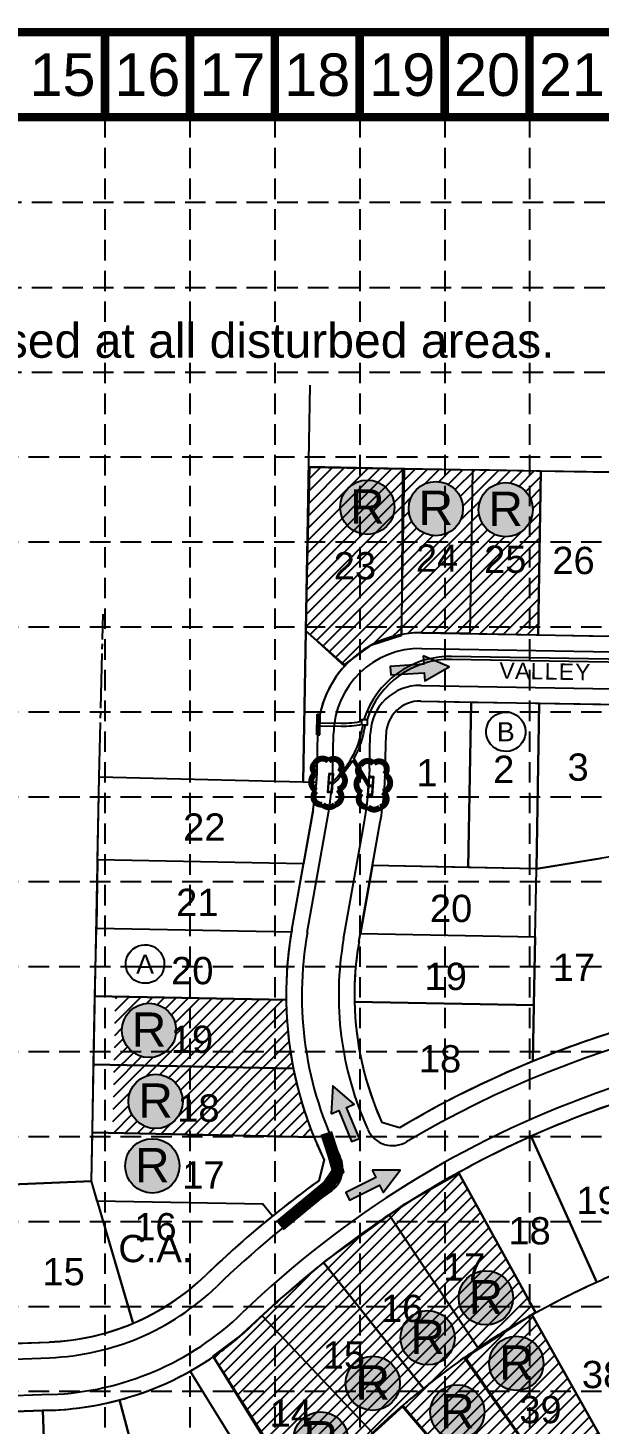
# Model space of a CAD drawing. Extents: x 6153 to 10142, y 8557 to 11052.
# Drawn here: x 7095 to 7514, y 10029 to 11052 of the extents above; entities that cross this region are included whole.
import ezdxf
from ezdxf.enums import TextEntityAlignment as Align

# ---------------------------------------------------------------- set-up
doc = ezdxf.new("R2010")
doc.units = 0
doc.header["$LTSCALE"] = 40
doc.header["$MEASUREMENT"] = 0
for name, pattern in [('GUARDRAIL', [0.24, 0.2, 0.04]), ('HIDDEN', [0.375, 0.25, -0.125]), ('PROPERTY_LINE', [2.36, 1, -0.08, 0.1, -0.08, 0.1, 1]), ('SOLID_OPEN_END', [200, 100, 100])]:
    doc.linetypes.add(name, pattern=pattern)
doc.layers.get('0').update_dxf_attribs({"linetype": 'CONTINUOUS'})
for name, color, linetype in [('1-BC', 6, 'GUARDRAIL'), ('1-BLOCK_NO', 6, 'CONTINUOUS'), ('1-BOUNDARY', 9, 'SOLID_OPEN_END'), ('1-COMMON_AREAS', 5, 'CONTINUOUS'), ('1-LOT_NO', 1, 'CONTINUOUS'), ('1-ROW', 6, 'SOLID_OPEN_END'), ('1-STORM', 5, 'CONTINUOUS'), ('1-STORM_INLETS', 4, 'CONTINUOUS'), ('1-STREET_NAMES', 6, 'CONTINUOUS'), ('1A-LOTS', 6, 'CONTINUOUS'), ('ADJOINERS', 6, 'PROPERTY_LINE'), ('BASE', 7, 'CONTINUOUS'), ('EROSION BLANKET', 84, 'CONTINUOUS'), ('GRID', 254, 'HIDDEN'), ('hatch', 2, 'CONTINUOUS'), ('LEGEND', 7, 'CONTINUOUS')]:
    doc.layers.add(name, color=color, linetype=linetype)
doc.styles.add("L200'", font='ARIAL.TTF', dxfattribs={"height": 0.001969})
doc.styles.add('ryland', font='ARIAL.TTF', dxfattribs={"height": 25})
doc.styles.get("Standard").update_dxf_attribs({"font": 'ARIAL.TTF'})

# ---------------------------------------------------------------- blocks, each defined once
blk = doc.blocks.new('RYLAND')
h = blk.add_hatch(color=81)
h.paths.add_polyline_path([(1.164, -1.048, 1), (-1.408, -1.048, 1)])
h.paths.add_polyline_path([(-1.348, -2.228), (1.104, -2.228), (1.104, 0.21), (-1.348, 0.21)], flags=25)
at = {"color": 5}
blk.add_circle((-0.122, -1.048), 1.286, dxfattribs=at)
at = {"layer": 'BASE', "color": 5, "style": 'ryland'}
blk.add_text('R', height=1.625, dxfattribs=at).set_placement((-0.122, -1.821), align=Align.CENTER)
blk = doc.blocks.new('arrow')
blk.add_lwpolyline([(-67, -25.4), (-59.3, -25.4), (-59.6, -56.1), (-51.9, -56.2), (-51.6, -25.5), (-44, -25.5), (-55.3, -2.4), (-67, -25.4)], close=True)
at = {"color": 254}
for points in [[(-44, -25.5), (-67, -25.4), (-55.3, -2.4), (-67, -25.4)], [(-59.6, -56.1), (-51.9, -56.2), (-59.3, -25.4), (-51.6, -25.5)]]:
    blk.add_solid(points, dxfattribs=at)

msp = doc.modelspace()

# ---------------------------------------------------------------- hatches: boundary and pattern name
at = {"layer": 'hatch', "linetype": 'Continuous'}
h = msp.add_hatch(dxfattribs=at)
h.set_pattern_fill('ANSI31', color=256, scale=50, style=0)
h.paths.add_polyline_path([(7369.2, 10607.4), (7370.1, 10729.2), (7301.7, 10730.4), (7298.6, 10610.6), (7327, 10585.7), (7347.2, 10600.3)])
h = msp.add_hatch(dxfattribs=at)
h.set_pattern_fill('ANSI31', color=256, scale=50, style=0)
h.paths.add_polyline_path([(7289.7, 10290.1), (7158.4, 10292.7), (7157.4, 10242.7), (7304.8, 10239.8, -0.047854)])
h.paths.add_polyline_path([(7169, 10265.9, -1), (7208.8, 10265.9, -1)], flags=16)
h.paths.add_polyline_path([(7284.5, 10340.2), (7159.4, 10342.7), (7158.4, 10292.7), (7289.7, 10290.1, -0.045901)])
h.paths.add_polyline_path([(7164.1, 10317.9, -1), (7204, 10317.9, -1)], flags=16)
h.paths.add_polyline_path([(7421.2, 10728.5), (7371.2, 10729.4), (7369.1, 10607.9, -0.050108), (7384, 10609.2), (7419.1, 10608.6)])
h.paths.add_polyline_path([(7374.3, 10700.2, -1), (7414.1, 10700.2, -1)], flags=16)
h.paths.add_polyline_path([(7471.2, 10727.7), (7421.2, 10728.5), (7419.1, 10608.6), (7469.1, 10607.7)])
h.paths.add_polyline_path([(7425.5, 10699.4, -1), (7465.3, 10699.4, -1)], flags=16)
h.paths.add_polyline_path([(7771.1, 10722.4), (7721.2, 10723.2), (7719, 10603.3), (7769, 10602.4)])
h.paths.add_polyline_path([(7726.7, 10697.7, -1), (7766.5, 10697.7, -1)], flags=16)
h.paths.add_polyline_path([(7821.1, 10721.5), (7771.1, 10722.4), (7769, 10602.4), (7807.2, 10601.7), (7807.1, 10605.5), (7819.1, 10605.3)])
h.paths.add_polyline_path([(7773.6, 10693.4, -1), (7813.4, 10693.4, -1)], flags=16)
h.paths.add_polyline_path([(7375.3, 10681.9), (7413.2, 10681.9), (7413.2, 10719.7), (7375.3, 10719.7)], flags=24)
h.paths.add_polyline_path([(7384.8, 10656.4), (7405.4, 10656.4), (7405.4, 10671.4), (7384.8, 10671.4)], flags=24)
h.paths.add_polyline_path([(7426.5, 10681.1), (7464.4, 10681.1), (7464.4, 10718.9), (7426.5, 10718.9)], flags=24)
h.paths.add_polyline_path([(7434.8, 10655.4), (7455.5, 10655.4), (7455.5, 10670.7), (7434.8, 10670.7)], flags=24)
h.paths.add_polyline_path([(7727.6, 10679.4), (7765.5, 10679.4), (7765.5, 10717.2), (7727.6, 10717.2)], flags=24)
h.paths.add_polyline_path([(7734.8, 10650.1), (7755.4, 10650.1), (7755.4, 10665.4), (7734.8, 10665.4)], flags=24)
h.paths.add_polyline_path([(7774.5, 10675.2), (7812.5, 10675.2), (7812.5, 10712.9), (7774.5, 10712.9)], flags=24)
h.paths.add_polyline_path([(7784.8, 10649.2), (7805.4, 10649.2), (7805.4, 10664.5), (7784.8, 10664.5)], flags=24)
h = msp.add_hatch(dxfattribs=at)
h.set_pattern_fill('ANSI31', color=256, scale=50, style=0)
h.paths.add_polyline_path([(7411.1, 10213.3), (7467.1, 10111.2), (7415.3, 10077.8), (7484.2, 9979.9), (7447.8, 9952), (7370.2, 10042.5), (7327.3, 10003.5), (7297.2, 9975.1), (7231.1, 10079.3), (7249.7, 10093.2), (7277.5, 10118.8), (7314.2, 10149.5), (7341.7, 10169.1), (7371.4, 10190.8)])
h = msp.add_hatch(dxfattribs=at)
h.set_pattern_fill('ANSI31', color=2, scale=50, style=0)
h.paths.add_polyline_path([(7415.7, 10078.3), (7465.1, 10109.1), (7523.9, 10004.7), (7483.7, 9979.3), (7417.1, 10076.6)])

# ---------------------------------------------------------------- linework, layer by layer
at = {"layer": '1-BC', "color": 7, "linetype": 'Continuous'}
for p, q in [((7383.8, 10597.7), (7865.8, 10589.2)), ((7383.3, 10570.7), (7865.3, 10562.2)), ((7318.7, 10510.4), (7319.2, 10535.3)), ((7345.7, 10509.9), (7346.2, 10534.8)), ((7300, 10389.7), (7315.5, 10477.3)), ((7326.6, 10384.9), (7342.1, 10472.6)), ((6559.1, 10057.1), (7111.2, 10078.1)), ((7112.3, 10051.2), (6544.6, 10029.5))]:
    msp.add_line(p, q, dxfattribs=at)
for centre, radius, start, end in [((7382.7, 10534.2), 63.5, 88.9892, 178.9656), ((7382.7, 10534.2), 36.5, 88.9892, 178.9656), ((7107.3, 10514.2), 211.5, 349.9515, 358.9656), ((7107.3, 10514.2), 238.5, 349.9515, 358.9656), ((7559.5, 10343.7), 263.5, 169.9515, 206.6284), ((7559.5, 10343.7), 236.5, 169.9515, 204.6064), ((7755.3, 9589.8), 751.2, 85.4179, 120.6089), ((7755.3, 9589.8), 724.2, 85.4179, 133.9832), ((7362.6, 10253.5), 20, 204.6064, 300.6089), ((7306, 10216.6), 20, 305.6307, 26.6284), ((7755.3, 9589.8), 751.2, 125.6307, 133.9832), ((7104.1, 10264.5), 186.5, 272.1814, 313.9832), ((7104.1, 10264.5), 213.5, 272.1814, 313.9832), ((7755.3, 9592.8), 461.2, 100.6825, 138.2212)]:
    msp.add_arc(centre, radius, start, end, dxfattribs=at)
at = {"layer": '1-BLOCK_NO', "color": 7, "linetype": 'Continuous', "flags": 128}
for points in [[(7436.4, 10547.9), (7438.3, 10549.2), (7440.3, 10550.2), (7442.5, 10550.8), (7444.7, 10551.1), (7447, 10551.1), (7449.2, 10550.7), (7451.4, 10549.9), (7453.3, 10548.8), (7455.1, 10547.5), (7456.7, 10545.8), (7458, 10543.9), (7459, 10541.9), (7459.6, 10539.7), (7459.9, 10537.5), (7459.9, 10535.2), (7459.4, 10533), (7458.7, 10530.9), (7457.6, 10528.9), (7456.2, 10527.1), (7454.6, 10525.5), (7452.7, 10524.2), (7450.7, 10523.3), (7448.5, 10522.6), (7446.3, 10522.3), (7444, 10522.4), (7441.8, 10522.8), (7439.7, 10523.5), (7437.7, 10524.6), (7435.9, 10526), (7434.3, 10527.6), (7433, 10529.5), (7432, 10531.5), (7431.4, 10533.7), (7431.1, 10536), (7431.2, 10538.2), (7431.6, 10540.4), (7432.3, 10542.6), (7433.4, 10544.6), (7434.8, 10546.4), (7436.4, 10547.9)], [(7172.5, 10377.7), (7174.3, 10378.9), (7176.3, 10379.8), (7178.5, 10380.4), (7180.7, 10380.6), (7182.9, 10380.5), (7185.1, 10380.1), (7187.2, 10379.3), (7189.1, 10378.2), (7190.8, 10376.8), (7192.3, 10375.1), (7193.5, 10373.3), (7194.4, 10371.3), (7195, 10369.1), (7195.2, 10366.9), (7195.1, 10364.7), (7194.7, 10362.5), (7193.9, 10360.4), (7192.8, 10358.5), (7191.4, 10356.8), (7189.8, 10355.3), (7187.9, 10354.1), (7185.9, 10353.2), (7183.7, 10352.6), (7181.5, 10352.4), (7179.3, 10352.5), (7177.1, 10352.9), (7175.1, 10353.7), (7173.1, 10354.8), (7171.4, 10356.2), (7169.9, 10357.9), (7168.7, 10359.7), (7167.8, 10361.7), (7167.2, 10363.9), (7167, 10366.1), (7167.1, 10368.3), (7167.5, 10370.5), (7168.3, 10372.6), (7169.4, 10374.5), (7170.8, 10376.2), (7172.5, 10377.7)]]:
    msp.add_lwpolyline(points, close=True, dxfattribs=at)
at = {"layer": '1-BOUNDARY', "color": 7, "linetype": 'SOLID_OPEN_END'}
for p, q in [((7297.1, 10500), (7302.2, 10790.6)), ((7141.8, 10207.4), (7147.5, 10503.6)), ((7147.5, 10503.6), (7297.1, 10500)), ((6514.8, 10182.6), (7141.8, 10207.4))]:
    msp.add_line(p, q, dxfattribs=at)
at = {"layer": '1-COMMON_AREAS', "color": 7, "linetype": 'Continuous'}
for p, q in [((7299, 10610.7), (7297.1, 10500)), ((7327.3, 10584.8), (7299, 10610.7)), ((7307.2, 10510.6), (7307.7, 10535.5)), ((7297.1, 10500), (7306.8, 10499.8)), ((7267.5, 10190.5), (7146, 10192.9)), ((7146, 10192.9), (7172.3, 10103.3)), ((7274.5, 10181.9), (7267.5, 10190.5)), ((7231.1, 10078.7), (7361.1, 9869.4)), ((7344.7, 9857.9), (7214.1, 10068.2))]:
    msp.add_line(p, q, dxfattribs=at)
for centre, radius, start, end in [((7382.7, 10534.2), 75, 137.5552, 178.9656), ((7107.3, 10514.2), 200, 355.876, 358.9656), ((7755.3, 9589.8), 762.7, 129.0785, 133.9832), ((7104.1, 10264.5), 175, 292.9378, 313.9832), ((7104.1, 10264.5), 225, 299.2549, 304.3495)]:
    msp.add_arc(centre, radius, start, end, dxfattribs=at)
msp.add_point((7267.5, 10190.5), dxfattribs=at)
at = {"layer": '1-ROW', "color": 7, "linetype": 'SOLID_OPEN_END'}
for p, q in [((7301.1, 10730.7), (7975.7, 10718.8)), ((7384, 10609.2), (7866, 10600.7)), ((7383.1, 10559.2), (7865.1, 10550.7)), ((7307.2, 10510.6), (7307.7, 10535.5)), ((7357.2, 10509.7), (7357.7, 10534.6)), ((7288.7, 10391.7), (7304.2, 10479.3)), ((7337.9, 10382.9), (7353.4, 10470.6)), ((7367.6, 10246.6), (7354.7, 10250.5)), ((7308.8, 10208.2), (7312.4, 10222.9)), ((6555.3, 10068.5), (7110.8, 10089.6)), ((7112.7, 10039.7), (6546.5, 10018.1))]:
    msp.add_line(p, q, dxfattribs=at)
for centre, radius, start, end in [((7382.7, 10534.2), 75, 88.9892, 178.9656), ((7382.7, 10534.2), 25, 88.9892, 178.9656), ((7107.3, 10514.2), 200, 349.9515, 358.9656), ((7107.3, 10514.2), 250, 349.9515, 358.9656), ((7559.5, 10343.7), 275, 169.9515, 206.0618), ((7559.5, 10343.7), 225, 169.9515, 204.4735), ((7755.3, 9589.8), 762.7, 85.4179, 120.5523), ((7755.3, 9589.8), 712.7, 85.4179, 133.9832), ((7755.3, 9589.8), 762.7, 125.8297, 133.9832), ((7104.1, 10264.5), 175, 272.1814, 313.9832), ((7104.1, 10264.5), 225, 272.1814, 313.9832), ((7755.3, 9592.8), 472.7, 100.6825, 138.2212)]:
    msp.add_arc(centre, radius, start, end, dxfattribs=at)
at = {"layer": '1-STORM', "color": 5, "linetype": 'Continuous', "flags": 128}
for points in [[(7405.7, 10591.9), (7405.7, 10591.9, 0.332406), (7341.5, 10545.6), (7341.5, 10545.6)], [(7405.7, 10589.7), (7405.7, 10589.7, 0.329326), (7343.8, 10545.6), (7343.8, 10545.6)], [(7340, 10542), (7340, 10542, -0.057133), (7325, 10540.6), (7325, 10540.6)], [(7340, 10544.3), (7340, 10544.3, -0.059019), (7325.1, 10542.8), (7325.1, 10542.8)], [(7339.7, 10537.6), (7339.7, 10537.6, -0.083191), (7332.5, 10517.7), (7332.5, 10517.7)], [(7341.4, 10537.3), (7341.4, 10537.3, -0.08181), (7334.2, 10517.1), (7334.2, 10517.1)], [(7340.6, 10541.6), (7340.6, 10541.6, 0.01574), (7339.7, 10537.6), (7339.7, 10537.6)], [(7342.4, 10541.6), (7342.4, 10541.6, 0.017433), (7341.4, 10537.3), (7341.4, 10537.3)], [(7332.5, 10517.7), (7332.5, 10517.7, -0.011521), (7331, 10515.1), (7331, 10515.1), (7332.5, 10514.2), (7332.5, 10514.2, 0.006347), (7333.4, 10515.6), (7333.4, 10515.6)], [(7332.4, 10514.3), (7332.4, 10514.3, -0.07981), (7318.7, 10498.5), (7318.7, 10498.5)], [(7331.1, 10515), (7331.1, 10515, -0.074107), (7318.9, 10500.6), (7318.9, 10500.6)]]:
    msp.add_lwpolyline(points, format="xyb", dxfattribs=at)
for points in [[(7649.4, 10587.6), (7405.7, 10591.9)], [(7649.4, 10585.4), (7405.7, 10589.7)], [(7306.9, 10534.4), (7307.2, 10549.7)], [(7307.2, 10549.7), (7309.5, 10549.6)], [(7307.7, 10534.4), (7308, 10549.6)], [(7308.4, 10534.4), (7308.7, 10549.6)], [(7309.2, 10534.4), (7309.5, 10549.6)], [(7325.1, 10542.8), (7307.8, 10543.1)], [(7325, 10540.6), (7307.8, 10540.9)], [(7306.9, 10534.4), (7309.2, 10534.4)], [(7333.4, 10515.6), (7344.6, 10496.6)], [(7334.2, 10517.1), (7344.8, 10499.3)]]:
    msp.add_lwpolyline(points, dxfattribs=at)
msp.add_lwpolyline([(7340, 10541.6), (7340, 10545.6), (7344, 10545.6), (7344, 10541.6), (7340, 10541.6)], close=True, dxfattribs=at)
at = {"layer": '1-STORM_INLETS', "color": 5, "linetype": 'Continuous', "flags": 128}
for points in [[(7315.7, 10506.2), (7314.8, 10492.5), (7318.3, 10492.3), (7319.2, 10505.9), (7315.7, 10506.2)], [(7315.8, 10499.6), (7316.2, 10505.6), (7318.7, 10505.4), (7318.3, 10499.5), (7315.8, 10499.6)], [(7315.3, 10493), (7315.7, 10499), (7318.2, 10498.8), (7317.8, 10492.8), (7315.3, 10493)], [(7345.2, 10504.1), (7344.2, 10490.4), (7347.7, 10490.2), (7348.7, 10503.8), (7345.2, 10504.1)], [(7344.7, 10490.9), (7345.2, 10496.9), (7347.6, 10496.7), (7347.2, 10490.7), (7344.7, 10490.9)], [(7345.2, 10497.5), (7345.6, 10503.5), (7348.1, 10503.3), (7347.7, 10497.4), (7345.2, 10497.5)]]:
    msp.add_lwpolyline(points, close=True, dxfattribs=at)
at = {"layer": '1A-LOTS', "color": 7, "linetype": 'Continuous'}
for p, q in [((7301.1, 10730.7), (7299, 10610.7)), ((7371.2, 10729.4), (7301.1, 10730.7)), ((7369.1, 10607.9), (7371.2, 10729.4)), ((7369.1, 10607.9), (7371.2, 10729.4)), ((7371.2, 10729.4), (7421.2, 10728.5)), ((7421.2, 10728.5), (7419.1, 10608.6)), ((7421.2, 10728.5), (7419.1, 10608.6)), ((7471.2, 10727.7), (7421.2, 10728.5)), ((7469.1, 10607.7), (7471.2, 10727.7)), ((7471.2, 10727.7), (7469.1, 10607.7)), ((7521.2, 10726.8), (7471.2, 10727.7)), ((7299, 10610.7), (7327.3, 10584.8)), ((7419.1, 10608.6), (7384, 10609.2)), ((7419.1, 10608.6), (7469.1, 10607.7)), ((7469.1, 10607.7), (7519.1, 10606.8)), ((7383.1, 10559.2), (7420, 10558.5)), ((7420, 10558.5), (7417.9, 10437.3)), ((7417.9, 10437.3), (7420, 10558.5)), ((7420, 10558.5), (7470, 10557.7)), ((7470, 10557.7), (7467.9, 10436.4)), ((7467.9, 10436.4), (7470, 10557.7)), ((7470, 10557.7), (7530, 10556.6)), ((7357.2, 10509.7), (7357.7, 10534.6)), ((7146.3, 10442.9), (7147.5, 10503.6)), ((7147.5, 10503.6), (7297.1, 10500)), ((7297.1, 10500), (7306.8, 10499.8)), ((7304.2, 10479.3), (7297.3, 10440)), ((7347.8, 10438.7), (7353.4, 10470.6)), ((7528.1, 10446), (7467.9, 10436.4)), ((7467.9, 10436.4), (7515.7, 10444)), ((7146.3, 10442.9), (7145.4, 10392.9)), ((7297.3, 10440), (7146.3, 10442.9)), ((7297.3, 10440), (7146.3, 10442.9)), ((7288.7, 10391.7), (7297.3, 10440)), ((7347.8, 10438.7), (7339, 10388.8)), ((7417.9, 10437.3), (7347.8, 10438.7)), ((7467.9, 10436.4), (7347.8, 10438.7)), ((7467.9, 10436.4), (7417.9, 10437.3)), ((7467, 10386.4), (7467.9, 10436.4)), ((7467, 10386.4), (7467.9, 10436.4)), ((7144.4, 10343), (7145.4, 10392.9)), ((7145.4, 10392.9), (7288.4, 10390.2)), ((7145.4, 10392.9), (7288.4, 10390.2)), ((7337.9, 10382.9), (7339, 10388.8)), ((7339, 10388.8), (7467, 10386.4)), ((7339, 10388.8), (7467, 10386.4)), ((7467, 10386.4), (7466.1, 10336.4)), ((7466.1, 10336.4), (7467, 10386.4)), ((7143.4, 10293), (7144.4, 10343)), ((7144.4, 10343), (7284.5, 10340.2)), ((7284.5, 10340.2), (7144.4, 10343)), ((7334.5, 10338.9), (7466.1, 10336.4)), ((7466.1, 10336.4), (7334.5, 10338.9)), ((7466.1, 10336.4), (7465.4, 10295.2)), ((7465.4, 10295.2), (7466.1, 10336.4)), ((7142.5, 10243), (7143.4, 10293)), ((7143.4, 10293), (7289.7, 10290.1)), ((7289.7, 10290.1), (7143.4, 10293)), ((7367.6, 10246.6), (7354.7, 10250.5)), ((7141.8, 10207.4), (7142.5, 10243)), ((7304.8, 10239.8), (7142.5, 10243)), ((7142.5, 10243), (7304.8, 10239.8)), ((7512.1, 10133.2), (7464.2, 10240.3)), ((7464.2, 10240.3), (7512.1, 10133.2)), ((7312.4, 10222.9), (7308.8, 10208.2)), ((7467.6, 10110.9), (7410.9, 10213.7)), ((7410.9, 10213.7), (7467.6, 10110.9)), ((7141.8, 10207.4), (7083.3, 10205.1)), ((7172.3, 10103.3), (7141.8, 10207.4)), ((7146, 10192.9), (7141.8, 10207.4)), ((7267.5, 10190.5), (7146, 10192.9)), ((7274.5, 10181.9), (7267.5, 10190.5)), ((7425.2, 10085), (7360, 10182.8)), ((7360, 10182.8), (7425.2, 10085)), ((7385.1, 10055.6), (7311.9, 10147.8)), ((7311.9, 10147.8), (7385.1, 10055.6)), ((7347.7, 10023), (7266.9, 10108.8)), ((7266.9, 10108.8), (7347.7, 10023)), ((7464.9, 10109.4), (7523.7, 10004.8)), ((7523.7, 10004.8), (7464.9, 10109.4)), ((7087.7, 10088.8), (7110.8, 10089.6)), ((7231.1, 10078.7), (7296.4, 9973.6)), ((7415.6, 10078.4), (7484.4, 9980.1)), ((7484.4, 9980.1), (7415.6, 10078.4)), ((7214.1, 10068.2), (7281.6, 9959.4)), ((7162.4, 10047.2), (7194.5, 9927.2)), ((7194.5, 9927.2), (7162.4, 10047.2)), ((7041.2, 10037), (7106.2, 10039.4)), ((7106.2, 10039.4), (7112.7, 10039.7)), ((7110.6, 9924), (7106.2, 10039.4)), ((7106.2, 10039.4), (7110.6, 9924)), ((7369.5, 10042.7), (7447.6, 9951.6)), ((7447.6, 9951.6), (7369.5, 10042.7))]:
    msp.add_line(p, q, dxfattribs=at)
for centre, radius, start, end in [((7382.7, 10534.2), 75, 100.4635, 137.5552), ((7382.7, 10534.2), 75, 88.9892, 100.4635), ((7382.7, 10534.2), 25, 88.9892, 178.9656), ((7107.3, 10514.2), 250, 349.9515, 358.9656), ((7107.3, 10514.2), 200, 349.9515, 355.876), ((7559.5, 10343.7), 275, 170.2672, 180.7174), ((7559.5, 10343.7), 275, 169.9515, 170.2672), ((7559.5, 10343.7), 225, 169.9515, 181.2132), ((7559.5, 10343.7), 275, 180.7174, 191.2297), ((7559.5, 10343.7), 225, 181.2132, 204.4735), ((7755.3, 9589.8), 762.7, 107.365, 112.3392), ((7559.5, 10343.7), 275, 191.2297, 202.1888), ((7755.3, 9589.8), 762.7, 112.3392, 120.5523), ((7755.3, 9589.8), 712.7, 109.3247, 114.1115), ((7559.5, 10343.7), 275, 202.1888, 206.0618), ((7755.3, 9589.8), 712.7, 114.1115, 118.8982), ((7755.3, 9589.8), 712.7, 118.8982, 123.685), ((7755.3, 9589.8), 762.7, 125.8297, 129.0785), ((7755.3, 9589.8), 762.7, 129.0785, 133.9832), ((7755.3, 9589.8), 712.7, 123.685, 128.4718), ((7755.3, 9589.8), 712.7, 128.4718, 133.2585), ((7755.3, 9592.8), 592.7, 109.4245, 114.2334), ((7104.1, 10264.5), 175, 292.9378, 313.9832), ((7755.3, 9592.8), 592.7, 113.7039, 119.3425), ((7755.3, 9592.8), 592.7, 114.2334, 119.0414), ((7755.3, 9589.8), 712.7, 133.2585, 133.9832), ((7755.3, 9592.8), 592.7, 119.3425, 124.9811), ((7755.3, 9592.8), 592.7, 119.0414, 123.8484), ((7104.1, 10264.5), 175, 272.1814, 292.9378), ((7104.1, 10264.5), 225, 304.3495, 313.9832), ((7755.3, 9592.8), 592.7, 124.9811, 130.6197), ((7755.3, 9592.8), 592.7, 123.8484, 128.6543), ((7104.1, 10264.5), 225, 285.0047, 299.2549), ((7755.3, 9592.8), 592.7, 128.6543, 133.4589), ((7104.1, 10264.5), 225, 272.1814, 285.0047), ((7755.3, 9592.8), 592.7, 130.6197, 133.9257)]:
    msp.add_arc(centre, radius, start, end, dxfattribs=at)
at = {"layer": 'ADJOINERS', "color": 7, "linetype": 'PROPERTY_LINE', "flags": 128}
msp.add_lwpolyline([(7147.5, 10503.6), (7150.3, 10622.8)], dxfattribs=at)
at = {"layer": 'BASE', "const_width": 6.22}
for points in [[(6156, 8559.9), (10139, 8559.9), (10139, 11049.3), (6156, 11049.3)], [(6218.2, 8622.1), (10076.7, 8622.1), (10076.7, 10987), (6218.2, 10987)]]:
    msp.add_lwpolyline(points, close=True, dxfattribs=at)
for points in [[(7151.7, 10987), (7151.7, 11049.3)], [(7214, 10987), (7214, 11049.3)], [(7276.2, 10987), (7276.2, 11049.3)], [(7338.4, 10987), (7338.4, 11049.3)], [(7400.7, 10987), (7400.7, 11049.3)], [(7462.9, 10987), (7462.9, 11049.3)]]:
    msp.add_lwpolyline(points, dxfattribs=at)
at = {"layer": 'EROSION BLANKET', "linetype": 'Continuous', "const_width": 9, "flags": 128}
msp.add_lwpolyline([(7279.9, 10174.9), (7315.1, 10204), (7322.5, 10214.9), (7319.3, 10226.2), (7313.9, 10242.8)], dxfattribs=at)
at = {"layer": 'GRID', "color": 252, "linetype": 'HIDDEN', "ltscale": 1.5}
for p, q in [((7151.7, 10987), (7151.7, 8808.6)), ((7214, 10987), (7214, 8808.6)), ((7276.2, 10987), (7276.2, 8808.6)), ((7338.4, 10987), (7338.4, 8808.6)), ((7400.7, 10987), (7400.7, 8808.6)), ((7462.9, 10987), (7462.9, 8808.6)), ((6220.5, 10924.6), (10079, 10924.6)), ((6220.5, 10862.3), (10079, 10862.3)), ((6220.5, 10800.1), (10079, 10800.1)), ((6218.2, 10738.1), (10076.7, 10738.1)), ((6218.2, 10675.8), (10076.7, 10675.8)), ((6218.2, 10613.6), (10076.7, 10613.6)), ((6218.2, 10551.4), (10076.7, 10551.4)), ((6218.2, 10489.1), (10076.7, 10489.1)), ((6218.2, 10426.9), (10076.7, 10426.9)), ((6218.2, 10364.7), (10076.7, 10364.7)), ((6218.2, 10302.4), (10076.7, 10302.4)), ((6218.2, 10240.2), (10076.7, 10240.2)), ((6218.2, 10178), (10076.7, 10178)), ((6218.2, 10115.7), (10076.7, 10115.7)), ((6218.2, 10053.5), (10076.7, 10053.5))]:
    msp.add_line(p, q, dxfattribs=at)
at = {"layer": 'hatch', "linetype": 'Continuous', "flags": 128}
for points in [[(7369.2, 10607.4), (7370.1, 10729.2), (7301.7, 10730.4), (7298.6, 10610.6), (7327, 10585.7), (7347.2, 10600.3)], [(7411.1, 10213.3), (7467.1, 10111.2), (7415.3, 10077.8), (7484.2, 9979.9), (7447.8, 9952), (7447.8, 9952), (7370.2, 10042.5), (7327.3, 10003.5), (7297.2, 9975.1), (7231.1, 10079.3), (7249.7, 10093.2), (7277.5, 10118.8), (7314.2, 10149.5), (7341.7, 10169.1), (7371.4, 10190.8)]]:
    msp.add_lwpolyline(points, close=True, dxfattribs=at)
at = {"layer": 'LEGEND', "color": 170, "ltscale": 100, "const_width": 4.37}
for points in [[(7306.5, 10493.4, 0.520567), (7306.5, 10493.4, 0.765195), (7311.2, 10483.4, 0.417879), (7320.2, 10483.2, 0.6649), (7322.2, 10494.4, 0.744833), (7323.5, 10507.1, 0.975642), (7315.5, 10515.3, 0.520567), (7305.6, 10513.5, 0.520567), (7306.1, 10506.3, 0.540264), (7306.5, 10493.4)], [(7339.7, 10491.7, 0.520567), (7339.7, 10491.7, 0.765195), (7344.4, 10481.7, 0.417879), (7353.4, 10481.4, 0.6649), (7355.3, 10492.7, 0.744833), (7356.7, 10505.4, 0.975642), (7348.7, 10513.5, 0.520567), (7338.8, 10511.8, 0.520567), (7339.3, 10504.5, 0.540264), (7339.7, 10491.7)]]:
    msp.add_lwpolyline(points, format="xyb", close=True, dxfattribs=at)

# ---------------------------------------------------------------- block references
at = {"color": 7, "xscale": 15.4749784294454, "yscale": 15.4749784294454, "zscale": 15.47497842944576}
for p in [(7345.9, 10717.4), (7396.1, 10716.4), (7447.3, 10715.6), (7185.9, 10334.1), (7190.7, 10282.1), (7188.3, 10234.9), (7432.8, 10138.2), (7390.1, 10108.9), (7455.1, 10090.2), (7349.9, 10075.6), (7411.9, 10054.6), (7311.7, 10034.7)]:
    msp.add_blockref('RYLAND', p, dxfattribs=at)
at = {"linetype": 'Continuous', "zscale": 0.8}
for p, xscale, yscale, rotation in [((7409, 10540.3), 0.7999999999998724, 0.7999999999992724, 274.1380330390203), ((7358.7, 10296.5), 0.8000000000006318, 0.7999999999974534, 23.15376837665284), ((7389.7, 10176.8), 0.8000000000002379, 0.7999999999992724, 296.7345971879917)]:
    msp.add_blockref('arrow', p, dxfattribs=dict(at, xscale=xscale, yscale=yscale, rotation=rotation))

# ---------------------------------------------------------------- texts
at = {"layer": '1-BLOCK_NO', "color": 7, "linetype": 'Continuous'}
for s, p in [('B', (7445.5, 10536.7)), ('A', (7181.1, 10366.5))]:
    msp.add_text(s, height=14, dxfattribs=at).set_placement(p, align=Align.MIDDLE_CENTER)
at = {"layer": '1-LOT_NO', "color": 7, "linetype": 'Continuous'}
for s, p in [('23', (7334.9, 10658.3)), ('24', (7395.1, 10663.9)), ('25', (7445.1, 10663.1)), ('26', (7495.1, 10662.2)), ('1', (7387.8, 10506.7)), ('2', (7444, 10509.2)), ('3', (7498.5, 10510.8)), ('22', (7224.5, 10466.9)), ('21', (7219.4, 10411.7)), ('20', (7405.4, 10407.3)), ('20', (7215.7, 10361.7)), ('17', (7495.4, 10364.2)), ('19', (7401.5, 10357.5)), ('19', (7215.5, 10311.4)), ('18', (7397.3, 10297.1)), ('18', (7220.2, 10261)), ('17', (7223.9, 10211.9)), ('19', (7512.8, 10193.5)), ('16', (7188.7, 10174.1)), ('18', (7462.9, 10171.1)), ('C.A.', (7188.7, 10158.1)), ('15', (7121.4, 10141.2)), ('17', (7415, 10144.6)), ('16', (7369.5, 10114.2)), ('15', (7326.8, 10080.1)), ('38', (7516.8, 10065.8)), ('14', (7287.9, 10037.6)), ('39', (7470.9, 10040.1))]:
    msp.add_text(s, height=20, dxfattribs=at).set_placement(p, align=Align.MIDDLE_CENTER)
at = {"layer": '1-STREET_NAMES', "color": 7, "linetype": 'Continuous'}
for s, p in [('V', (7440.7, 10575.6)), ('A', (7452.2, 10575.4)), ('L', (7463.6, 10575.2)), ('L', (7473.9, 10575)), ('E', (7484.2, 10574.8)), ('Y', (7496.2, 10574.6))]:
    msp.add_text(s, height=12, rotation=358.9892, dxfattribs=at).set_placement(p)
at = {"layer": 'BASE'}
for s, p in [('15', (7120.6, 11018.1)), ('16', (7182.8, 11018.1)), ('17', (7245.1, 11018.1)), ('18', (7307.3, 11018.1)), ('19', (7369.6, 11018.1)), ('20', (7431.8, 11018.1)), ('21', (7494, 11018.1))]:
    msp.add_text(s, height=31.12, dxfattribs=at).set_placement(p, align=Align.MIDDLE_CENTER)
at = {"layer": 'BASE', "color": 7, "style": "L200'"}
msp.add_text('NOTE: Stabilization practices are expected to be used at all disturbed areas.', height=25.239, dxfattribs=at).set_placement((6287.8, 10810.7))

doc.saveas('drawing.dxf')
